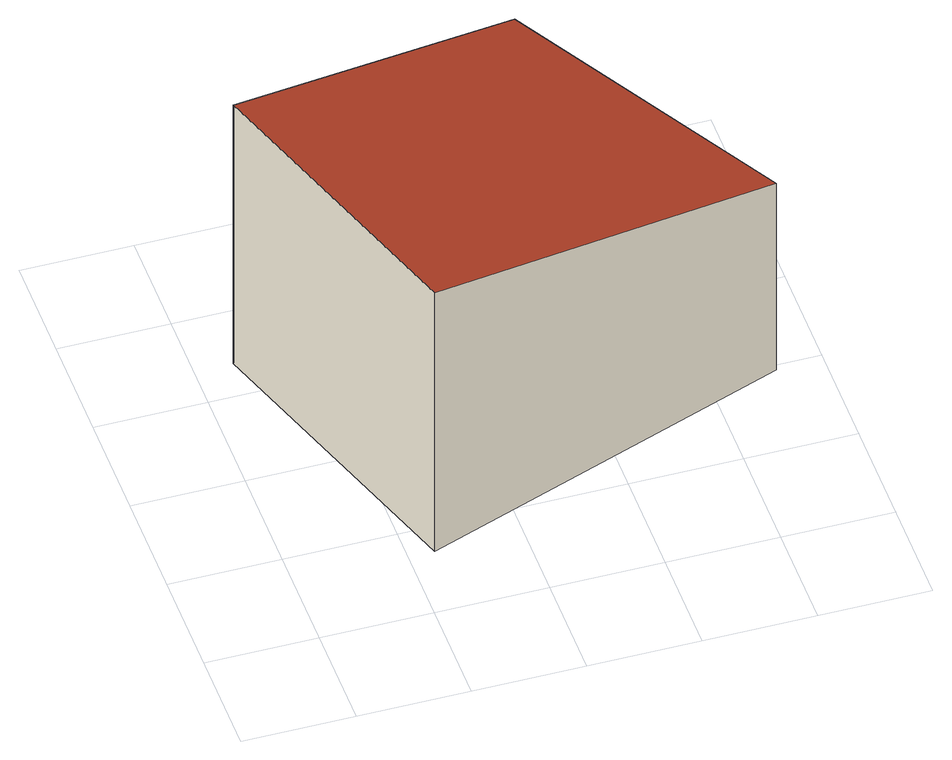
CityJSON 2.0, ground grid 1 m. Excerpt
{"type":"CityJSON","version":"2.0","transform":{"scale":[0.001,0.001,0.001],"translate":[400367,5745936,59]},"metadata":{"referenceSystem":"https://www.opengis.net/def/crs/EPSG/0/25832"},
"CityObjects":{
"building1":{"type":"Building","attributes":{"Gemeindeschluessel":"05558044","Geometrietyp2DReferenz":"3000","function":"31001_2700","roofType":"2100","measuredHeight":2.91},"geometry":[{"type":"Solid","lod":"2","boundaries":[[[[0,1,2,3]],[[4,5,1,0]],[[6,7,5,4]],[[3,2,7,6]],[[4,0,3,6]],[[1,5,7,2]]]],"semantics":{"surfaces":[{"type":"WallSurface"},{"type":"RoofSurface"},{"type":"GroundSurface"}],"values":[[0,0,0,0,1,2]]}}]}
},
"vertices":[
[3085,4346,2596],[3085,4346,343],[341,3383,343],[341,3383,3254],[4586,1942,2444],[4586,1942,343],[1228,705,3254],[1228,705,343]
]}
